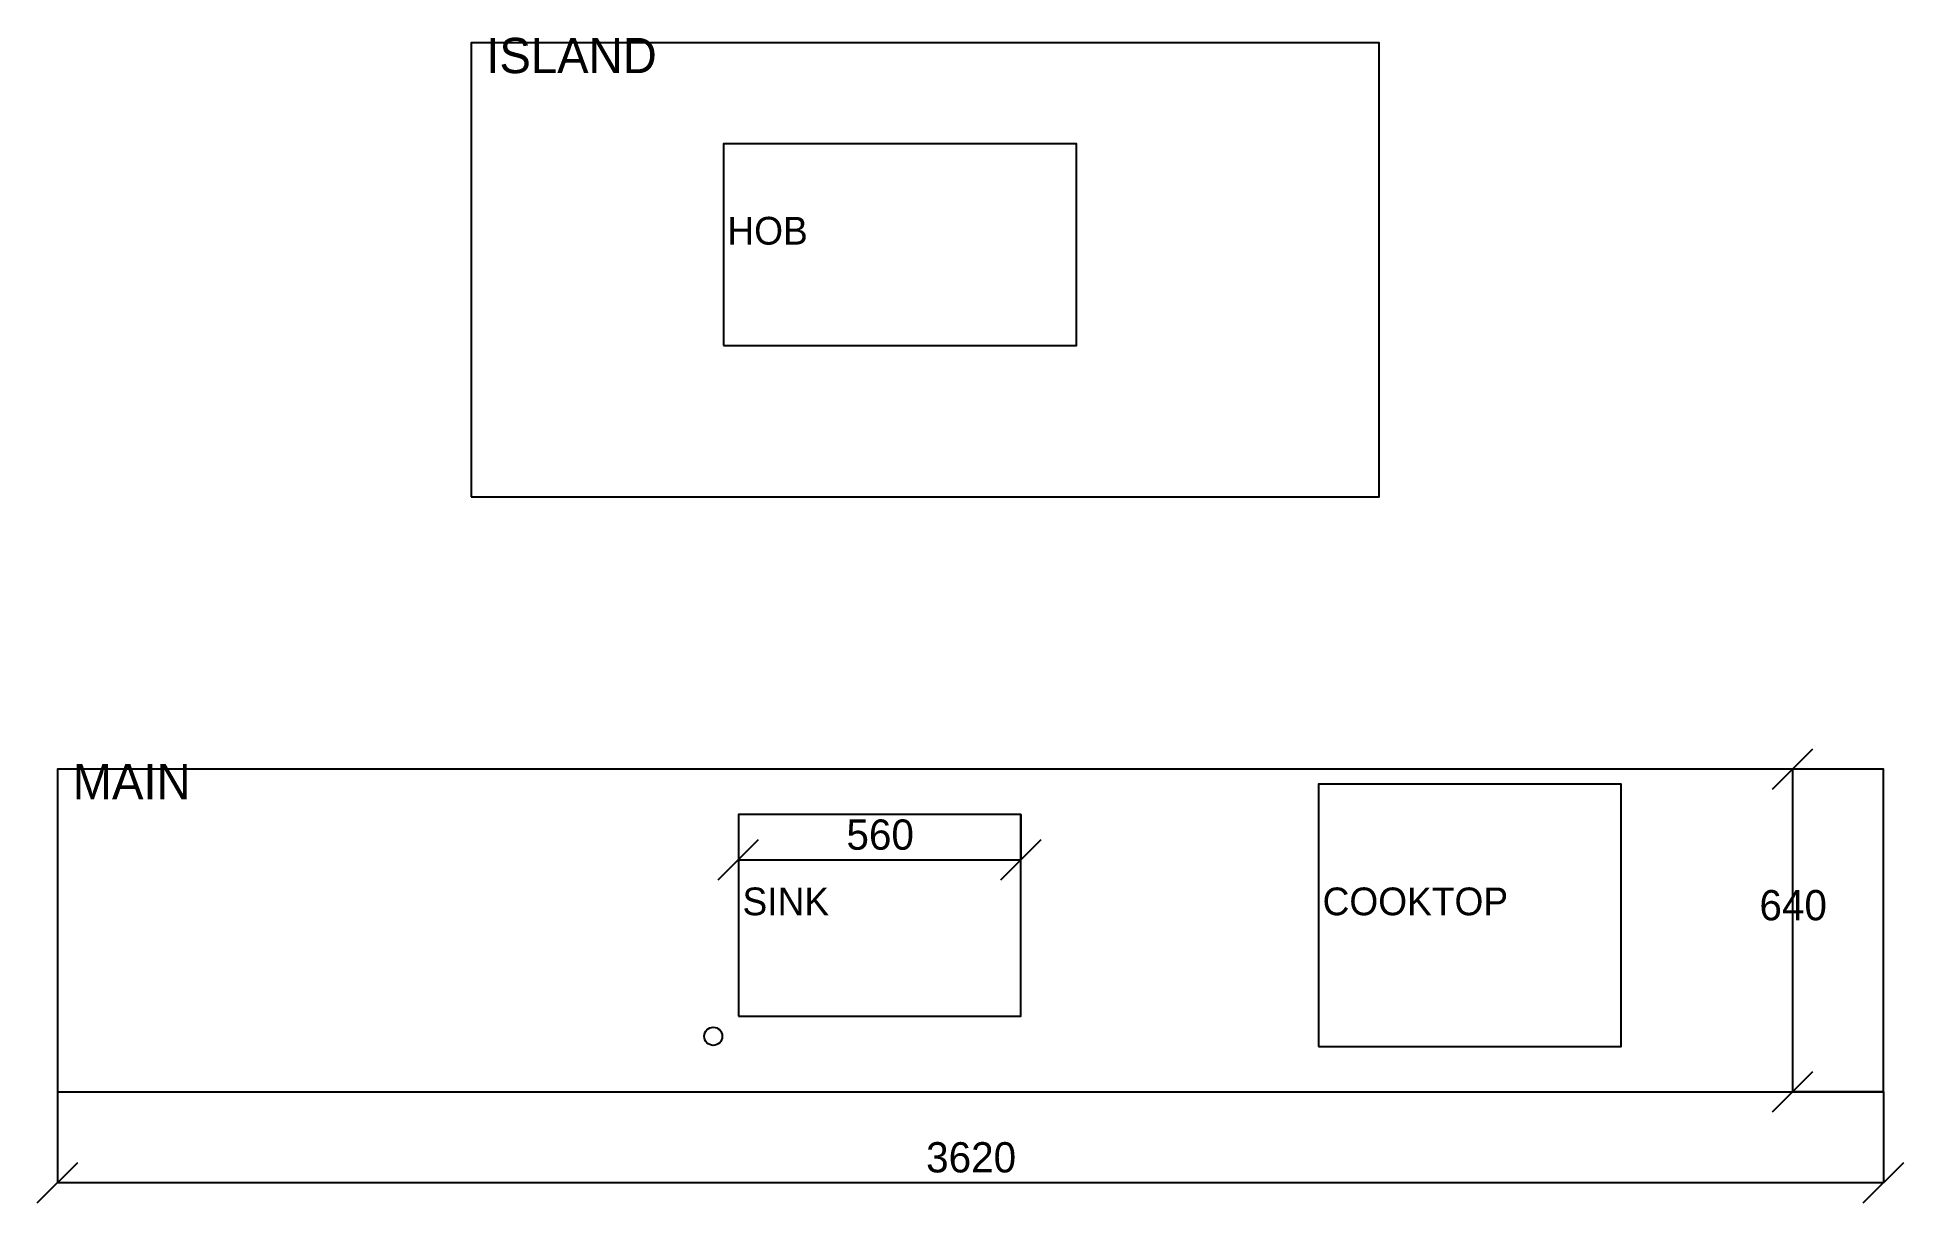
# Model space of a CAD drawing. Header units: millimetres. Extents: x -40 to 3660, y -220 to 2091.
import ezdxf

# ---------------------------------------------------------------- set-up
doc = ezdxf.new("R2010")
doc.units = ezdxf.units.MM

msp = doc.modelspace()

# ---------------------------------------------------------------- linework, layer by layer
at = {"layer": '1'}
for points in [[(1320, 1480), (2020, 1480), (2020, 1880), (1320, 1880)], [(2500, 90), (3100, 90), (3100, 610), (2500, 610)], [(1350, 150), (1910, 150), (1910, 550), (1350, 550)]]:
    msp.add_lwpolyline(points, close=True, dxfattribs=at)
msp.add_circle((1300, 110), 18, dxfattribs=at)
at = {"layer": '3'}
for p, q in [((3400, 600), (3480, 680)), ((3620, 640), (3440, 640)), ((3440, 0), (3440, 640)), ((1350, 550), (1350, 460)), ((1910, 550), (1910, 460)), ((1310, 420), (1390, 500)), ((1870, 420), (1950, 500)), ((1350, 460), (1910, 460)), ((3400, -40), (3480, 40)), ((0, 0), (0, -180)), ((3620, 0), (3440, 0)), ((3620, 0), (3620, -180)), ((-40, -220), (40, -140)), ((3580, -220), (3660, -140)), ((0, -180), (3620, -180))]:
    msp.add_line(p, q, dxfattribs=at)
at = {"layer": '5'}
for points in [[(820, 1180), (2620, 1180), (2620, 2080), (820, 2080)], [(0, 0), (3620, 0), (3620, 640), (0, 640)]]:
    msp.add_lwpolyline(points, close=True, dxfattribs=at)

# ---------------------------------------------------------------- texts
at = {"layer": '7'}
for s, height, p in [('ISLAND', 70, (850, 2020)), ('HOB', 55, (1328, 1680)), ('MAIN', 70, (30, 580)), ('560', 60, (1564, 480)), ('SINK', 55, (1358, 350)), ('COOKTOP', 55, (2508, 350)), ('640', 60, (3374, 340)), ('3620', 60, (1722, -160))]:
    msp.add_text(s, height=height, dxfattribs=at).set_placement(p)

doc.saveas('drawing.dxf')
